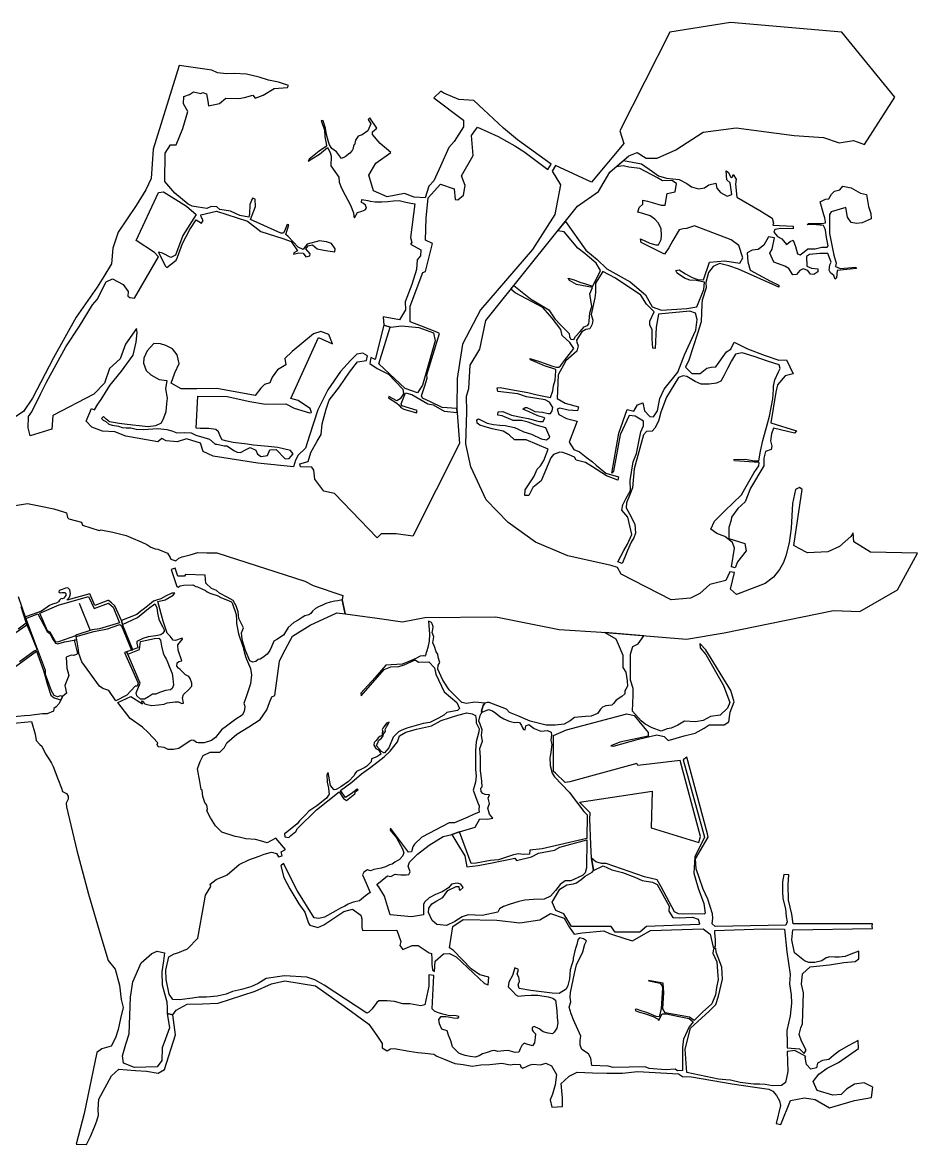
# Model space of a CAD drawing. Header units: metres. Extents: x -6176 to 1941, y -1143 to 4095.
# Drawn here: x -2238 to 1941, y -1143 to 4095 of the extents above; entities that cross this region are included whole.
import ezdxf

# ---------------------------------------------------------------- set-up
doc = ezdxf.new("R2010")
doc.units = ezdxf.units.M
doc.header["$MEASUREMENT"] = 0
doc.layers.add('水网', color=141, linetype='Continuous')

msp = doc.modelspace()

# ---------------------------------------------------------------- linework, layer by layer
at = {"layer": '水网'}
msp.add_line((-1973.9, 1383.3), (-1921.3, 1255.7), dxfattribs=at)
for points in [[(-2281.2, 1838.1), (-2214.7, 1849.4), (-2159.5, 1838.1), (-2091.9, 1823.6), (-2046.6, 1809.8), (-2031.9, 1805.9), (-2027, 1783.8), (-2021.1, 1776.9), (-1961.6, 1762.2), (-1957.2, 1747.4), (-1880.4, 1723.3), (-1871.5, 1726.2), (-1815.5, 1715.9), (-1754.1, 1699.7), (-1731.5, 1690.4), (-1681.3, 1669.3), (-1657.8, 1657.5), (-1639.1, 1644.7), (-1618.4, 1636.9), (-1605.7, 1635.4), (-1560.7, 1617.5), (-1548, 1596.6), (-1545.5, 1589.9), (-1521.8, 1581.8), (-1508.1, 1593.9), (-1492.9, 1599.7), (-1455.4, 1609.9), (-1418.5, 1620.2), (-1376.6, 1618.7), (-1330.1, 1619.2), (-920.2, 1486.8), (-880.6, 1466), (-743.1, 1419.7), (-746.2, 1399.3), (-732, 1334.6), (-582.6, 1314), (-464.3, 1297.2), (-359.5, 1316.4), (-27.8, 1320.4), (267, 1261), (465.8, 1248.7), (861.2, 1215.3), (1037.7, 1245.7), (1548.9, 1349.1), (1670.7, 1345), (1846.4, 1446.3), (1940.5, 1618.1), (1720.6, 1622.7), (1643.1, 1669.7), (1640.5, 1711.7), (1629.1, 1695.1), (1576.9, 1648.1), (1521, 1624), (1426.9, 1618.9), (1384.9, 1640.5), (1363.3, 1653.2), (1401.5, 1914.9), (1390, 1923.8), (1370.9, 1914.9), (1356.9, 1848.9), (1350.6, 1734.5), (1340.4, 1665.9), (1325.2, 1604.9), (1315, 1573.2), (1295.9, 1541.4), (1267.9, 1505.8), (1229.8, 1475.3), (1095, 1424.5), (1067, 1449.9), (1086.4, 1527.8), (1064.7, 1530.3), (1045.6, 1489.6), (970.4, 1470.5), (924.5, 1428.4), (879.9, 1406.8), (790.6, 1399.1), (557.4, 1520.1), (539.5, 1550.7), (510.2, 1559.6), (308.5, 1604.8), (157.7, 1668.6), (28.7, 1760.6), (-73.9, 1866.9), (-145.6, 2020.4), (-168.6, 2127.8), (-165.6, 2226.5), (-163.1, 2279.1), (-165.6, 2350.9), (-154.1, 2385.5), (-147.7, 2494.4), (-102.8, 2570.1), (-75.5, 2704), (119.6, 2946.3), (353.8, 3237.8), (450.4, 3305.5), (503.8, 3395.8), (592.2, 3471.8), (631.2, 3488.2), (674.3, 3461.5), (725.2, 3461.1), (811.4, 3501), (940, 3583.2), (1093.1, 3602.5), (1364.4, 3566.5), (1500.7, 3557.5), (1574.1, 3533.1), (1640.9, 3543.4), (1692.1, 3525.5), (1834, 3745.4), (1587.1, 4048.9), (1067.2, 4095), (784.3, 4048.9), (550.7, 3588.7), (569, 3530.2), (418.6, 3349.1), (250.7, 3427.1), (234.2, 3400.3), (273.5, 3336.3), (246.6, 3198.1), (142.8, 3034.9), (-99.4, 2753.6), (-183.3, 2593.1), (-208.2, 2433.4), (-210.2, 2292.3), (-198.2, 2129.2), (-416, 1697.1), (-493.9, 1707.2), (-563.4, 1707.2), (-581.4, 1688.4), (-780.8, 1895.8), (-831.5, 1907.3), (-872.5, 1962.2), (-878.2, 2004.6), (-886.4, 2019.3), (-940.3, 2021), (-943.6, 2034), (-903.5, 2044.6), (-891.3, 2087.9), (-862.7, 2140.2), (-844, 2171.7), (-839.1, 2220.7), (-819.4, 2290.2), (-806.4, 2331.1), (-758.1, 2394.1), (-710.5, 2462.2), (-673.7, 2511.2), (-632, 2516.1), (-627.1, 2538.2), (-649.2, 2551.3), (-677, 2545.6), (-706.9, 2517.1), (-753.3, 2465.1), (-811.8, 2380.5), (-859.2, 2285.8), (-898.7, 2167.3), (-917.2, 2106.8), (-950.1, 2075.2), (-963.3, 2051.5), (-972.5, 2019.9), (-1138.5, 2037.7), (-1347.4, 2070.8), (-1393.7, 2091.9), (-1406.9, 2130.2), (-1471.7, 2151.4), (-1515.3, 2136.8), (-1566.9, 2142.1), (-1588, 2152.7), (-1606.5, 2136.8), (-1755.2, 2163.5), (-1806.7, 2183.2), (-1864.8, 2186.8), (-1913.7, 2205), (-1941.2, 2233.5), (-1915.7, 2292.7), (-1901.2, 2287), (-1885.6, 2313.5), (-1870, 2334.7), (-1829.8, 2400.5), (-1775, 2466.9), (-1721, 2541.6), (-1706.8, 2603), (-1701.8, 2647), (-1706, 2666.1), (-1756.7, 2592.3), (-1782.4, 2525), (-1832.3, 2479.3), (-1854.7, 2410.4), (-1905.4, 2359), (-2095.7, 2260.2), (-2100.3, 2195.9), (-2201.2, 2164.7), (-2211.6, 2203.1), (-2209, 2255.6), (-2193.4, 2277.5), (-2151.7, 2362.9), (-2125.1, 2415.3), (-2035, 2580.1), (-1972.3, 2677.4), (-1910.6, 2776.8), (-1888.8, 2801), (-1847.1, 2883.6), (-1817, 2897.7), (-1767.8, 2871.9), (-1744.4, 2839.3), (-1746.1, 2816.8), (-1736.9, 2811), (-1714.1, 2807.8), (-1603.1, 3000.2), (-1621.8, 3021.6), (-1707.4, 3077.7), (-1602.1, 3300.3), (-1579.3, 3304.3), (-1472.1, 3237.3), (-1426.5, 3198.5), (-1489.6, 3100.4), (-1523.1, 3008.1), (-1544.9, 2997.2), (-1583.6, 3018.2), (-1602.9, 3023.2), (-1571.8, 2958.6), (-1564.2, 2951.1), (-1519.8, 2985.5), (-1514.7, 2998.9), (-1491.2, 3062.6), (-1456, 3128.9), (-1427.5, 3174.2), (-1402.3, 3157.4), (-1393.9, 3170.8), (-1403.1, 3187.6), (-1405.6, 3196.8), (-1332.6, 3213.6), (-1188, 3166.5), (-1125.1, 3119.6), (-1021.8, 3086.9), (-984.1, 3072.6), (-953.9, 3029), (-970.6, 3018.9), (-973.2, 3013.9), (-947.1, 3018.9), (-927.8, 3017.3), (-915.3, 3000.5), (-896, 3004.7), (-895.1, 3014.7), (-915.3, 3037.4), (-904.3, 3052.5), (-884.2, 3057.5), (-862.4, 3038.2), (-831.3, 3032.3), (-812, 3028.2), (-779.3, 3024), (-778.5, 3038.2), (-795.2, 3062.5), (-817.9, 3070.1), (-851.5, 3076), (-909.4, 3059.2), (-922, 3044.1), (-927, 3035.7), (-950.5, 3046.6), (-997.5, 3096.1), (-1008.4, 3105.3), (-995, 3149.7), (-1002.5, 3152.3), (-1011.8, 3128.8), (-1019.3, 3112), (-1031.9, 3111.2), (-1172.9, 3175.7), (-1150.2, 3236.1), (-1151.1, 3269.7), (-1164.5, 3273.9), (-1177.1, 3244.5), (-1178.8, 3201.7), (-1181.3, 3185.8), (-1222.4, 3194.2), (-1266.1, 3214.3), (-1317.3, 3221.9), (-1329.8, 3233.6), (-1356.7, 3235.3), (-1376.8, 3226.9), (-1417.1, 3231.9), (-1445.7, 3237.8), (-1464.1, 3246.2), (-1526, 3298.6), (-1573, 3352.4), (-1571.7, 3484), (-1547.5, 3522.9), (-1520.6, 3524.2), (-1489.7, 3599.8), (-1465.5, 3679), (-1485.7, 3715.3), (-1484.3, 3748.9), (-1457.4, 3758.3), (-1440, 3771.7), (-1405, 3763.6), (-1395.6, 3767.7), (-1379.5, 3762.3), (-1372.8, 3727.4), (-1368.7, 3705.9), (-1317.7, 3716.6), (-1288.1, 3740.8), (-1227.6, 3739.5), (-1202.1, 3744.8), (-1163.1, 3755.6), (-1151, 3742.1), (-1114.7, 3755.6), (-1063.6, 3786.5), (-1000.5, 3790.5), (-996.4, 3801.2), (-1042.1, 3816), (-1089.2, 3825.4), (-1132.2, 3838.8), (-1192.7, 3853.6), (-1249.1, 3856.3), (-1285.4, 3855), (-1327.1, 3859), (-1354, 3872.4), (-1507.1, 3894.7), (-1627.8, 3502.7), (-1636.4, 3367.1), (-1661.5, 3313), (-1707.1, 3240.5), (-1791.4, 3116.3), (-1816.7, 3040.5), (-1822.1, 2967.3), (-1858.7, 2909.1), (-1889.9, 2858.9), (-1986.8, 2718.9), (-2092.8, 2528.7), (-2191, 2341.7), (-2233.2, 2279.1), (-2282.3, 2246.4)], [(-611.6, 2530.8), (-617, 2503.5), (-581.6, 2479), (-528.5, 2453), (-462.7, 2383.2), (-459.6, 2361.8), (-474.9, 2337.8), (-489.7, 2328.6), (-528, 2348.5), (-529, 2341.9), (-490, 2317.9), (-480, 2308.3), (-472.2, 2297.3), (-457.4, 2289.9), (-397.8, 2272.6), (-396, 2283.2), (-466.8, 2305.9), (-470.2, 2314.1), (-450.2, 2366.1), (-420.9, 2357.5), (-345.1, 2314.4), (-320.8, 2310.2), (-270, 2279.9), (-208.8, 2273.3), (-210.2, 2292.3), (-279.2, 2298), (-333.6, 2324), (-369.8, 2340.6), (-375.5, 2352.1), (-359.5, 2397.8), (-348.8, 2434.6), (-350.3, 2449.9), (-291.4, 2642.2), (-303.6, 2648.7), (-375.6, 2676.5), (-428.8, 2697.8), (-428, 2770.1), (-368.3, 2927.1), (-356, 2932.2), (-323.3, 3063), (-356.8, 3078.6), (-352.8, 3181), (-343.8, 3275.9), (-285.7, 3340.5), (-222.7, 3317.6), (-218.6, 3268.5), (-205.5, 3266.9), (-179.8, 3288.6), (-170.8, 3334.5), (-188, 3378.7), (-133.9, 3473.8), (-141.3, 3567.3), (-114.2, 3605.8), (-17.4, 3563.2), (60.5, 3518.9), (103.2, 3491.9), (214.1, 3408.7), (230.5, 3432.9), (72.5, 3546.8), (7.8, 3601.5), (-85.5, 3688.1), (-130.1, 3730.1), (-201.1, 3735.3), (-270.7, 3765.5), (-285.1, 3774.7), (-318, 3743.2), (-178.7, 3638.2), (-178.7, 3608), (-223.4, 3539.8), (-247, 3510.9), (-286.5, 3424.3), (-318, 3356), (-340.3, 3331.1), (-357.4, 3275.9), (-408.6, 3279.9), (-454.6, 3296.9), (-536, 3281.2), (-599.1, 3308.7), (-621.4, 3382.3), (-588.6, 3438.7), (-519, 3487.3), (-568.1, 3530.5), (-604.1, 3571.2), (-604.6, 3584), (-583.5, 3602), (-616.5, 3649.4), (-623.7, 3642.2), (-611.9, 3622.1), (-625.7, 3589.7), (-651.5, 3570.7), (-670.5, 3564), (-683.4, 3545.5), (-688, 3523.9), (-693.2, 3520.3), (-693.7, 3506.9), (-698.3, 3497.6), (-709.7, 3485.3), (-730.8, 3468.3), (-748.3, 3460.1), (-772.6, 3490.8), (-793.8, 3506.3), (-804.6, 3523.8), (-808.8, 3538.2), (-818.3, 3571.8), (-823.3, 3601.5), (-834.9, 3636.2), (-843.1, 3637.8), (-828.3, 3592.5), (-826.6, 3561.9), (-818.3, 3520.7), (-818.3, 3516.6), (-852.5, 3493.8), (-900.1, 3456.1), (-904.7, 3447.4), (-886.6, 3457.7), (-852, 3480.4), (-814.3, 3510.4), (-800.9, 3488.1), (-797.2, 3471.1), (-797.8, 3425.2), (-760.5, 3372.2), (-758.9, 3349.8), (-748.1, 3320.9), (-730.7, 3289.4), (-707.2, 3241.6), (-692.7, 3206.9), (-691.2, 3189.8), (-688, 3182.5), (-674, 3208.4), (-654.3, 3214.1), (-637.7, 3219.8), (-632.6, 3228.1), (-636.7, 3241.6), (-645.5, 3249.9), (-655.4, 3255.1), (-653.8, 3268.5), (-626.3, 3263.3), (-614.4, 3260.2), (-591.1, 3258.2), (-561, 3257.1), (-533, 3258.7), (-505.5, 3261.8), (-480.1, 3263.3), (-448.9, 3256.1), (-424.6, 3251.9), (-406.4, 3248.3), (-425.8, 3090.7), (-420.8, 3067.4), (-425.8, 3059.9), (-378.4, 3033.3), (-380.1, 3005.1), (-395, 2986.8), (-398.4, 2941.9), (-420, 2871), (-450.8, 2790.4), (-449.1, 2753.8), (-477.4, 2706.5), (-553.4, 2719.9), (-550.3, 2681.9), (-518.5, 2672), (-468.5, 2679.3), (-387.7, 2670.9), (-318.9, 2645.9), (-311, 2608.9), (-370.5, 2401.1), (-394.4, 2366.2), (-450.7, 2385.9), (-574.8, 2501.1), (-521.3, 2672.9), (-550.3, 2681.9), (-591, 2520.9), (-611.6, 2530.8)], [(296.3, 3166.1), (392, 3031.9), (444.8, 2988.5), (490.1, 2945.2), (598.6, 2883.9), (670.1, 2823.5), (702, 2767.4), (745.1, 2751.5), (863.8, 2760.3), (910.5, 2766.8), (942.4, 2848.8), (945.3, 2882.5), (906.9, 2890.1), (876.8, 2891.3), (853.2, 2901.3), (818.4, 2923.8), (812.5, 2936.7), (827.2, 2939.7), (856.7, 2920.8), (888.6, 2904.3), (915.2, 2895.4), (941.2, 2893.1), (968.8, 2976.1), (1040.6, 2981.7), (1110.5, 2971.3), (1125.6, 2995.9), (1105.7, 3054.4), (1070.8, 3080.8), (898.9, 3145.9), (862.1, 3133.7), (846, 3130.8), (828.1, 3126.1), (798.8, 3077), (779.9, 3043.1), (759.1, 3013.8), (650.5, 3067.6), (647.7, 3085.5), (691.1, 3064.8), (718.5, 3056.3), (731.7, 3057.2), (743.1, 3081.8), (745, 3101.6), (743.1, 3131.8), (730.8, 3157.2), (714.3, 3176.6), (692.5, 3191.4), (658.8, 3203.2), (634.5, 3209.1), (640.4, 3231), (658.2, 3246.3), (658.2, 3265.8), (679.5, 3259.9), (701.9, 3254), (743.9, 3241.6), (762.8, 3241.6), (771.1, 3296.7), (809.6, 3303.8), (815.5, 3342.8), (794.2, 3356.4), (749.3, 3355.2), (726.2, 3369.4), (644, 3412.5), (593.2, 3419), (566.6, 3425.5), (532.9, 3420.8), (567.5, 3450.6), (651.1, 3434.4), (702.5, 3398.9), (731.5, 3379.4), (768.8, 3368.2), (827.3, 3361.1), (863.4, 3342.8), (885.2, 3326.9), (917.2, 3318.6), (946.7, 3322.7), (966.2, 3336.9), (999.3, 3344.6), (1004.1, 3321.5), (1020, 3300.9), (1052.5, 3284.3), (1073.8, 3292), (1065.6, 3346.9), (1049.6, 3360.5), (1047.2, 3402.5), (1057.3, 3394.8), (1067.9, 3374.1), (1072.1, 3369.4), (1076.8, 3373.5), (1080.3, 3384.7), (1093.3, 3362.9), (1091, 3339.3), (1097.3, 3279), (1204.4, 3217.4), (1262.4, 3181.9), (1268.4, 3157.7), (1264.2, 3149), (1359.9, 3143.7), (1359.9, 3131.8), (1302.3, 3132.4), (1273.7, 3128.3), (1270.2, 3115.8), (1286.2, 3095), (1306.4, 3084.3), (1328.4, 3058.8), (1345.6, 3073), (1360.5, 3079), (1370, 3049.3), (1379.5, 3014.9), (1393.2, 3009.5), (1411.6, 3023.8), (1428.2, 3038), (1462.7, 3038.6), (1493, 3046.3), (1519.1, 3045.7), (1523.9, 3051.7), (1516.2, 3090.9), (1510.8, 3125.3), (1506.7, 3138.4), (1501.3, 3147.3), (1453.8, 3152), (1424.7, 3150.2), (1431.8, 3156.8), (1493, 3156.2), (1510.2, 3159.7), (1510.2, 3163.9), (1507.9, 3182.3), (1503.7, 3196.5), (1485.2, 3256.8), (1510.9, 3269.2), (1527.1, 3272), (1539.5, 3293.9), (1552.9, 3307.2), (1577.6, 3313.9), (1591, 3330.1), (1631, 3323.4), (1674.8, 3297.7), (1701.5, 3291.1), (1712, 3235.8), (1722.4, 3203.5), (1723.4, 3178.7), (1682.4, 3159.7), (1655.8, 3155.9), (1630, 3161.6), (1612.9, 3185.4), (1606.2, 3231.1), (1536.7, 3210.1), (1529, 3198.7), (1530, 3109.2), (1549, 3008.3), (1560.5, 2971.2), (1556.7, 2955), (1578.6, 2946.4), (1652.9, 2953.1), (1654.8, 2946.4), (1565.2, 2936.9), (1562.4, 2902.6), (1555.7, 2896), (1549, 2914), (1533.8, 2926.4), (1528.1, 2937.8), (1530.9, 2963.6), (1537.6, 2975.9), (1521.4, 3015.9), (1484.3, 3016.9), (1436.6, 3012.1), (1422.3, 3002.6), (1423.3, 2956.9), (1446.1, 2947.5), (1474.9, 2944.1), (1474.5, 2930.3), (1455.9, 2917.6), (1440.9, 2920.6), (1429, 2936.7), (1406.6, 2944.5), (1390.9, 2937), (1376, 2917.6), (1357.7, 2916.5), (1339.4, 2946.7), (1320.7, 2956.8), (1290.8, 2968), (1270.3, 2976.2), (1251.5, 3017.6), (1262.3, 3036.1), (1272.4, 3088.7), (1244.9, 3094.6), (1222.2, 3054.6), (1196.5, 3034.3), (1167.8, 3032.5), (1145.1, 3020), (1148.4, 2977.1), (1158.5, 2938.7), (1253.3, 2887.2), (1293.4, 2869.2), (1292.2, 2859.1), (1104.6, 2943.5), (1059, 2958.5), (1016.5, 2969.9), (986.5, 2954.9), (964.5, 2927.8), (952, 2880.7), (953, 2855.7), (935.6, 2799.1), (932.8, 2779.8), (929.8, 2697), (912.5, 2642.2), (873.1, 2518.3), (856.7, 2485.7), (886.5, 2455.9), (925, 2455.9), (957.6, 2480.9), (976.9, 2485.7), (999, 2486.6), (1048, 2556.7), (1069.1, 2569.2), (1084.5, 2601.9), (1147, 2571.2), (1228.7, 2539.5), (1293.1, 2518.3), (1328.7, 2520.2), (1359.7, 2455.3), (1323.2, 2444.7), (1286.6, 2403.3), (1278.9, 2368.7), (1255.8, 2226.4), (1375, 2188.8), (1366.3, 2177.3), (1267.7, 2200.4), (1258.1, 2174.4), (1254.2, 2141.5), (1260, 2117.4), (1257.1, 2101), (1231, 2091.4), (1223.3, 2061.4), (1222.3, 2025.7), (1161.4, 1920.2), (1136.3, 1856.5), (1101.5, 1826.6), (1072.5, 1786.1), (1070.6, 1771.6), (1060, 1736.8), (1060, 1686.6), (1134.3, 1662.2), (1140.1, 1627.5), (1099.5, 1576.3), (1088.9, 1548.3), (1071.5, 1554.1), (1086, 1640), (1076.3, 1667.1), (1040.6, 1695.1), (1003.9, 1708.6), (974.9, 1728.8), (992.3, 1767.5), (1041.6, 1814.8), (1119.4, 1890.2), (1134, 1918.2), (1178.4, 1993.6), (1199.7, 2024.5), (1200.7, 2040), (1085.6, 2047.7), (1082.7, 2054.5), (1137.8, 2056.4), (1178.4, 2048.7), (1198.8, 2048.7), (1207.5, 2094.1), (1217.8, 2143), (1239.1, 2216.6), (1248.8, 2256.3), (1264.7, 2337.9), (1268.3, 2381.5), (1267.7, 2397.2), (1275, 2426.3), (1291.3, 2463.9), (1298.6, 2479.6), (1293.8, 2496.6), (1240.4, 2513.7), (1177.9, 2534.9), (1121.5, 2552.5), (1090, 2547), (1072.4, 2515.5), (1053, 2479.2), (1036.1, 2445.8), (1022.1, 2419.8), (1002.1, 2410.7), (968.1, 2406.5), (930, 2406.5), (902.1, 2419.2), (863.9, 2442.8), (846.3, 2444.6), (823.9, 2436.8), (768.7, 2345.7), (741.5, 2275.8), (730.8, 2233.1), (713.4, 2201.1), (701.7, 2186.5), (675.5, 2185.6), (661.9, 2169.1), (618.1, 2011.8), (609.3, 1922.2), (596.6, 1886.2), (582, 1853.1), (580.1, 1828.7), (596.6, 1801.4), (620.9, 1753), (623.8, 1711.1), (616, 1688.6), (604.3, 1669.1), (585.8, 1630.1), (574, 1598), (561.4, 1568.7), (541.8, 1576.5), (570.1, 1630.1), (585.8, 1659.4), (607.2, 1704.2), (587.7, 1786.1), (559.4, 1817.4), (565.3, 1843.7), (578.9, 1871), (599.8, 1910.6), (599.2, 1957), (613.2, 2043.7), (629.1, 2082.8), (648, 2184.1), (660.7, 2212.4), (661.7, 2233.9), (621.6, 2256.3), (594.2, 2260.3), (552.2, 2170.4), (521, 2000.6), (513.1, 1990.8), (546.4, 2178.2), (585.4, 2288.6), (616.7, 2280.8), (633.3, 2309.1), (658.7, 2318.8), (666.5, 2281.7), (691, 2255.4), (707.6, 2254.4), (726.1, 2281.7), (736.9, 2339.3), (758.4, 2382.3), (821.3, 2461.8), (852.7, 2542.9), (905.5, 2658.2), (912.3, 2708.1), (903.5, 2738.4), (878.1, 2747.2), (731.3, 2732.5), (720.6, 2672.9), (715.7, 2572.2), (704, 2575.1), (701, 2617.2), (701, 2659.2), (691.2, 2683.7), (690.3, 2701.2), (710.8, 2743.3), (674.5, 2779.9), (649.2, 2821.7), (531.1, 2901), (472.1, 2931.6), (436.4, 2877.6), (437.2, 2833.9), (434.1, 2809.4), (417.1, 2732.1), (424.5, 2705), (421.4, 2686), (411, 2664.5), (392.5, 2661.4), (372.9, 2650.4), (348.9, 2612.3), (349.5, 2602.5), (356.9, 2585.3), (349.5, 2559.8), (299.3, 2514.6), (262.9, 2449.7), (258, 2339.5), (295.4, 2317.8), (358.4, 2301.1), (352.5, 2281.4), (309.2, 2285.4), (270.8, 2294.2), (258, 2290.3), (265.2, 2264.1), (301, 2245.5), (351.7, 2233.2), (313.6, 2136.3), (336.4, 2101.7), (363.1, 2090.8), (393.8, 2066.1), (422.5, 2043.4), (440.3, 2028.6), (485.8, 1991), (545.2, 1973.1), (540.8, 1957.7), (488.2, 1978.7), (422.5, 2020.2), (390.3, 2041.2), (346.3, 2051.7), (338.9, 2066), (314.8, 2076.5), (285, 2087.6), (270.2, 2088.3), (241.7, 2077.7), (228.7, 2062.9), (182.9, 1954.5), (144.2, 1924.7), (125.3, 1886.1), (107.5, 1887.1), (109.4, 1912.8), (139.2, 1959.4), (150.1, 1977.3), (165, 2009), (179.9, 2024.8), (196.7, 2050.6), (215.6, 2103.1), (113.2, 2147), (59.5, 2146), (33.6, 2169.9), (5.8, 2186.8), (-44.9, 2197.7), (-82.7, 2208.6), (-103.6, 2214.6), (-115.5, 2224.5), (-117.5, 2240.4), (-109.6, 2244.4), (-68.8, 2223.5), (-39, 2217.6), (-9.1, 2215.6), (15.7, 2212.6), (58.5, 2204.7), (76.4, 2195.7), (103.2, 2183.8), (139, 2172.9), (182.8, 2151), (208.7, 2146), (224.6, 2158.9), (204.7, 2202.7), (159.9, 2215.6), (122.1, 2229.5), (91.3, 2236.5), (53.5, 2236.5), (42.6, 2241.4), (0.8, 2258.3), (-19.1, 2262.3), (-17.1, 2277.2), (3.8, 2279.2), (44.6, 2261.3), (98.3, 2251.4), (125.1, 2246.4), (161.9, 2234.5), (176.8, 2232.5), (192.7, 2231.5), (200.7, 2249.4), (167.9, 2258.3), (127.1, 2277.2), (97.3, 2289.1), (109.2, 2297.1), (117.2, 2298.1), (137.1, 2288.1), (154, 2278.2), (189.8, 2275.2), (216.6, 2269.2), (226.6, 2269.2), (234.5, 2282.2), (238.5, 2297.1), (222.6, 2322.9), (201.7, 2332.8), (115, 2347.2), (74.5, 2361.6), (-19, 2372.8), (-22.1, 2389.6), (-8.4, 2391.5), (42.1, 2382.1), (120.6, 2367.8), (164.9, 2356.6), (227.8, 2344.7), (238.4, 2375.9), (240.9, 2398.9), (249, 2425.1), (252.1, 2468.7), (252.7, 2475.5), (198.8, 2492.2), (133.6, 2520.2), (130.2, 2526.8), (175.4, 2512.7), (202.5, 2503.2), (231.8, 2492.4), (252.8, 2485.3), (265.3, 2485.1), (273.8, 2492.2), (292.7, 2516.9), (336.4, 2572.5), (317.7, 2601.2), (281.6, 2633.2), (275.9, 2661.3), (235.3, 2715), (191.5, 2764.4), (61.9, 2833.2), (41.7, 2849.5), (56.2, 2867.6), (133.2, 2804.7), (219, 2753.6), (247.6, 2711.6), (275.1, 2681.1), (302.5, 2654.8), (313.5, 2643.4), (315.5, 2627.4), (321.4, 2616), (335.5, 2614.1), (344.5, 2628.2), (364.9, 2652.8), (384.5, 2674.4), (399.4, 2679.5), (406.5, 2688.1), (406.9, 2700.3), (411, 2739.3), (419.8, 2768.2), (410.5, 2827.6), (423, 2857.9), (348.7, 2871.6), (316.5, 2890.5), (309.8, 2900.7), (337.7, 2893.2), (363.3, 2882.2), (390, 2874.7), (418.7, 2866.1), (424.6, 2863.7), (460.4, 2936.4), (439.6, 2971.9), (409.3, 2998.3), (387.3, 3015.9), (353.9, 3041.9), (290.2, 3116.7), (261.2, 3122.5), (296.3, 3166.1)], [(-1624, 2595.7), (-1656.2, 2561.8), (-1671.3, 2527.7), (-1672.3, 2503.8), (-1660.3, 2470.6), (-1638.1, 2450.2), (-1600.3, 2427.8), (-1564.7, 2422.9), (-1570.8, 2384.7), (-1562.6, 2341), (-1565.8, 2316.4), (-1568.6, 2276.9), (-1579, 2247.4), (-1591, 2223.9), (-1616.1, 2211.3), (-1651.7, 2207.5), (-1693.2, 2212.4), (-1722.2, 2215.1), (-1762.1, 2220.1), (-1786.2, 2223.3), (-1813, 2226.6), (-1832.1, 2231), (-1847.5, 2242.5), (-1858.9, 2255.6), (-1869.3, 2246.8), (-1861.1, 2238.1), (-1848, 2232.1), (-1835.4, 2220.1), (-1819.6, 2215.1), (-1790, 2209.7), (-1772, 2204.2), (-1753.9, 2203.1), (-1732.6, 2203.1), (-1706.9, 2196.6), (-1672.5, 2194.4), (-1629.8, 2198.2), (-1605.2, 2198.8), (-1563.6, 2194.9), (-1541.2, 2188.9), (-1517.7, 2178.5), (-1482.7, 2180.7), (-1451, 2179.1), (-1428.6, 2168.2), (-1391.9, 2156.7), (-1364.6, 2150.1), (-1337.8, 2126.6), (-1331.2, 2125.5), (-1296.7, 2118.3), (-1284.6, 2118.3), (-1266, 2107.4), (-1251.8, 2095.9), (-1235.4, 2088.8), (-1220.6, 2087.7), (-1193.3, 2101.9), (-1175.3, 2110.6), (-1148.5, 2098.1), (-1140.3, 2080), (-1123.3, 2069.1), (-1094.3, 2072.9), (-1083.9, 2100.3), (-1053.9, 2100.8), (-1011.8, 2058.2), (-992.6, 2059.8), (-974, 2081.1), (-986.6, 2096.4), (-1046.2, 2110.6), (-1090.5, 2116.1), (-1159.9, 2121), (-1188.9, 2126.5), (-1254, 2134.7), (-1290.6, 2142.3), (-1305.9, 2147.2), (-1314.1, 2160.4), (-1323.4, 2184.4), (-1334.9, 2194.2), (-1368.3, 2199.1), (-1408.2, 2199.1), (-1427.3, 2200.2), (-1418.6, 2349.6), (-1282.4, 2348.5), (-1176.9, 2325), (-1103.6, 2313), (-1009, 2314.1), (-969.6, 2295), (-897.5, 2272), (-888.2, 2273.7), (-894.2, 2292.3), (-916.6, 2307), (-950.5, 2330.5), (-984.4, 2338.7), (-855.9, 2623.6), (-790.3, 2593.9), (-807.8, 2638.5), (-845.4, 2651.6), (-879.5, 2641.1), (-978.4, 2558.1), (-1013.4, 2526.6), (-1008.1, 2496.9), (-1039.6, 2477.6), (-1047.5, 2473.3), (-1072, 2438.3), (-1083.4, 2412.9), (-1107.9, 2405.1), (-1124.5, 2387.6), (-1151.6, 2353.5), (-1331, 2386.7), (-1424.5, 2383.8), (-1497.5, 2384.3), (-1544.2, 2410.6), (-1526, 2459.5), (-1505.7, 2503.3), (-1516.2, 2543.4), (-1537, 2571.9), (-1568.3, 2587.2), (-1593, 2594.4), (-1624, 2595.7)], [(-2326.1, 818.5), (-2195.6, 831.8), (-2179.2, 771.9), (-2174.2, 743.6), (-2157.4, 723.4), (-2147.8, 716.5), (-2129.7, 680.2), (-2111.9, 652.9), (-2102, 636.3), (-2095.3, 621.3), (-2072.4, 564.1), (-2055, 520.2), (-2051.4, 504.4), (-2032, 496.1), (-2025.3, 483.3), (-2024, 468.7), (-2034.2, 449.7), (-2031.6, 432.7), (-1984.2, 229), (-1929.8, 25.5), (-1872.4, -170.7), (-1837.7, -284.9), (-1805.1, -324.7), (-1784.6, -400.1), (-1777.4, -466.5), (-1768.2, -503.3), (-1779.5, -555.4), (-1790.7, -606.5), (-1803, -645.4), (-1824.5, -684.2), (-1867.5, -697), (-1891, -714.4), (-1950.5, -998.2), (-1987.7, -1141.5), (-1939.5, -1143.4), (-1919.5, -1105.5), (-1899.6, -1057.4), (-1890, -1032.3), (-1882.3, -1006), (-1884.8, -979.7), (-1881.6, -932.1), (-1822.9, -822.9), (-1787.4, -791.4), (-1710.8, -797.8), (-1658.6, -800.4), (-1603.8, -810.1), (-1575.5, -793.3), (-1524.2, -631.6), (-1535.5, -537.6), (-1562.4, -531.4), (-1551, -598.5), (-1569.6, -649.1), (-1586.2, -692.5), (-1587.2, -751.3), (-1608.9, -781.2), (-1715.3, -784.3), (-1765.9, -763.7), (-1771.1, -728.6), (-1754.6, -674.9), (-1740.1, -626.4), (-1732.9, -455), (-1723.2, -383.8), (-1683.7, -295.1), (-1634.5, -251.7), (-1608.6, -240.7), (-1574.9, -247.8), (-1580.1, -285.4), (-1587.9, -337.1), (-1585.9, -397.3), (-1575.6, -438.7), (-1564.6, -476.9), (-1562.6, -506.6), (-1562.4, -531.4), (-1535.5, -537.6), (-1520.9, -516.6), (-1468.9, -487.6), (-1398.1, -485.7), (-1324.1, -483.1), (-1151.9, -426.8), (-1075.9, -393.5), (-1013.5, -378.9), (-869.8, -402.8), (-736.5, -497), (-621.4, -582), (-583.1, -633.6), (-558.7, -672.3), (-559.1, -692.5), (-536, -706.1), (-519.1, -697.1), (-502.2, -694.6), (-432.9, -707.8), (-392.5, -713.6), (-357.8, -717.3), (-317.4, -722.2), (-302.9, -730.9), (-273.2, -743.7), (-220.1, -765.1), (-180.5, -769.7), (-138.9, -777), (-98.6, -771.7), (-56.9, -769.7), (-0.1, -763.8), (38.2, -771.7), (56.7, -767.7), (84.9, -769.3), (88.2, -781.2), (98.2, -786.5), (132.8, -770.6), (144.1, -767.9), (180.7, -771.9), (205.9, -763.3), (231.9, -775.9), (254.9, -816), (249.6, -864.9), (236.8, -907.5), (225.1, -934.1), (233.6, -969.2), (282.6, -966), (283.6, -926.6), (276.2, -858.5), (291.1, -845.8), (314.5, -823.4), (351.8, -805.3), (423.1, -808.5), (490.2, -809.6), (562.6, -810.7), (633.5, -801.8), (824.3, -812.7), (843.5, -826), (885.7, -827.3), (1075, -860.5), (1181.3, -875.9), (1245.6, -885.2), (1265.6, -894.6), (1282.4, -914.6), (1296.4, -940), (1300.4, -961.4), (1280.3, -1045.5), (1301.7, -1049.8), (1347.8, -937.4), (1412.1, -925.6), (1462.5, -933.1), (1530, -971.7), (1646.8, -938.5), (1726.1, -923.5), (1731.4, -875.3), (1691.8, -855), (1645.7, -861.4), (1608.2, -884.9), (1584.6, -909.6), (1545, -912.8), (1472.1, -890.3), (1453.3, -848.3), (1479.3, -814.3), (1518.8, -787.4), (1570.9, -760.2), (1665.2, -694.5), (1662.5, -657.6), (1616.8, -682.4), (1576.6, -705.9), (1547.7, -728.1), (1526.2, -746.2), (1496.6, -751.6), (1473.8, -763), (1468.4, -785.8), (1441.6, -791.8), (1421.4, -769.7), (1415.4, -737.5), (1419.5, -732), (1387.2, -715.2), (1366.3, -705.1), (1336.6, -709.1), (1332.5, -709.1), (1335.2, -802.7), (1324.4, -854.4), (1306.1, -868.4), (1262.9, -869.5), (1229.8, -862.7), (1204.4, -861), (1176.5, -861.4), (1161.7, -859.3), (1111.7, -854.1), (1066.9, -842.5), (1045.4, -841.1), (1011.8, -837.4), (863.6, -806.5), (856.1, -698.5), (880.6, -600), (915.2, -569.5), (967.6, -520.3), (999, -490.2), (1011.2, -451), (1029.7, -370.7), (1026.3, -315.3), (1000.6, -244.8), (998.5, -226.4), (988.3, -229.1), (984.9, -250.3), (1004, -291.1), (1007.4, -335.4), (1009.9, -373.4), (1002.2, -410.5), (996.6, -443.8), (980, -486.8), (936.9, -525), (897.9, -563.9), (876.5, -548.5), (762.4, -527.9), (751.9, -510.3), (756, -433.5), (753.2, -389.6), (684.1, -377.6), (686.8, -379.7), (739.2, -389.7), (746.2, -400.9), (749.7, -413.8), (742.9, -508.2), (737.6, -535.7), (734.1, -547), (719.6, -545.4), (698.3, -535.7), (676.5, -527.1), (655.7, -520.1), (628.2, -512), (622.5, -513.3), (625.2, -518.7), (643, -525.2), (665.1, -531.4), (705.6, -544.9), (725.8, -557), (731.2, -562.9), (733.1, -563.7), (739.8, -547.8), (748.2, -532.5), (768.1, -533.8), (819.6, -543.8), (874.3, -555.7), (893.5, -570.2), (874.6, -593.7), (848.2, -652.1), (844, -687.2), (843.3, -798.2), (820, -798.6), (809.2, -791.7), (764.3, -794), (688.3, -788.3), (668.8, -780.8), (519.6, -784.1), (496, -777.9), (419.9, -775.1), (415.7, -740.5), (404, -719.8), (373.5, -700.4), (365.9, -679), (365.2, -655.5), (368, -636.8), (334.6, -560.9), (323.3, -533.6), (314.6, -502.7), (321.2, -477.9), (318.6, -455.6), (319.9, -434.3), (338.4, -344.8), (348.8, -304.5), (378.7, -243.3), (387.8, -208.5), (394.5, -192.9), (381.5, -183.5), (363.1, -178.7), (353.9, -188.2), (349.3, -209.6), (345.5, -223.2), (340.6, -238.6), (333.2, -272.9), (332.4, -283), (318.2, -327.3), (315.1, -370.5), (307.7, -401), (300.3, -417.6), (267.5, -438.3), (235.6, -436.5), (135.5, -423.8), (80.9, -415.5), (76.1, -397.6), (82.2, -381), (78.7, -361.8), (71.2, -348.7), (76.9, -325.6), (60.8, -319), (49.4, -354), (32.8, -385.4), (29.7, -406.8), (51.1, -429.5), (66, -444.8), (76.5, -450.9), (106.7, -447.9), (137.3, -446.1), (168.3, -445.7), (215.5, -453.6), (237.4, -460.1), (250.5, -469.7), (257, -517.9), (257.9, -551.2), (261, -575.3), (257, -599.8), (244.8, -619.5), (236.9, -626.5), (216.7, -623.9), (192.2, -616.9), (174.2, -602.8), (151.4, -592.3), (142.2, -596.3), (140.9, -607.2), (146.6, -615.1), (157.2, -626.6), (155, -643.7), (152.8, -669.2), (143.6, -682.3), (116.8, -674.4), (104.9, -670.1), (93.5, -680.6), (85.1, -696.4), (78.5, -712.2), (62.3, -713.5), (28.9, -704.7), (9.1, -706.5), (-18.6, -709.1), (-34.4, -704.3), (-47.1, -705.6), (-69.1, -713.1), (-90.6, -720.5), (-106, -728.9), (-124.9, -735), (-148.3, -732.6), (-171.7, -727.9), (-189.3, -721.3), (-201.5, -717.2), (-230, -686.5), (-238.3, -659), (-249.6, -632.5), (-255.4, -612.1), (-280, -604.3), (-290.6, -580.3), (-294.5, -560.3), (-283.8, -545.9), (-262.2, -545.1), (-239.9, -549.4), (-226.3, -552.5), (-207.4, -553), (-201.5, -549.2), (-201.5, -544.9), (-213.1, -542.3), (-250.6, -540.6), (-275.3, -534), (-301, -526.9), (-314.7, -520.3), (-324.9, -510.1), (-317.8, -353.7), (-340.3, -351.5), (-340.7, -404.4), (-359.9, -490.9), (-379, -495.8), (-429.3, -486.6), (-462.5, -486.1), (-500.8, -475.9), (-535.6, -473.1), (-556.4, -471.7), (-574.2, -471.7), (-584.2, -479.7), (-605.3, -509.2), (-621.5, -526.1), (-629.8, -530.6), (-828.9, -399.4), (-873, -375.2), (-909.9, -362.4), (-1014.4, -355.3), (-1100.4, -368.1), (-1137.5, -392), (-1171.6, -406.9), (-1215.8, -419), (-1257, -429), (-1287.6, -441.8), (-1329.6, -450.3), (-1378, -456), (-1414.3, -455.3), (-1444.9, -459.6), (-1505.4, -467.4), (-1535.3, -466), (-1553.8, -441.8), (-1566.6, -373.5), (-1568.8, -328.7), (-1554.5, -267.8), (-1530.1, -253.8), (-1513, -249.1), (-1467.8, -229.5), (-1419.9, -179.5), (-1389.7, -14.9), (-1384.2, 21.2), (-1357.8, 61.5), (-1362.3, 72.2), (-1333.1, 94.6), (-1312.1, 104), (-1291.5, 110.7), (-1282.6, 115.6), (-1225.8, 164.5), (-1181.3, 186.5), (-1133.3, 203.1), (-1109.1, 211.6), (-1075.9, 221.9), (-1052.1, 214.7), (-1043.1, 199.5), (-1026, 204.4), (-1030.5, 223.3), (-1010.5, 233.5), (-1054.6, 286.5), (-1078, 274.4), (-1095.5, 264.5), (-1127.4, 274), (-1149.9, 281.1), (-1195.3, 283.8), (-1226.7, 291.9), (-1245.6, 294.2), (-1307.7, 315.3), (-1336.9, 344.5), (-1360.3, 381.8), (-1376.5, 413.8), (-1374.7, 424.6), (-1377.4, 441.2), (-1386.4, 453.8), (-1395.2, 481.5), (-1398.8, 511), (-1403.1, 513.9), (-1410.3, 552), (-1420.4, 610.2), (-1408.2, 644.8), (-1393.8, 672.8), (-1361, 687.9), (-1335.2, 687.9), (-1316.7, 688.3), (-1295.5, 710.4), (-1284.6, 731.6), (-1236.5, 772.6), (-1180.7, 806.7), (-1128.6, 841.4), (-1096.7, 885.5), (-1084.4, 919.6), (-1074.3, 946.3), (-1060.4, 952.9), (-1037.5, 1113.3), (-1022.4, 1145.3), (-977.6, 1230.4), (-894.5, 1281.8), (-769.6, 1338.8), (-732, 1334.6), (-746.2, 1399.3), (-765.4, 1395.1), (-780.1, 1393.8), (-802.1, 1389.2), (-821.8, 1382.3), (-836.5, 1375), (-856.7, 1366.7), (-870.4, 1358.9), (-883.7, 1346.6), (-892, 1336.5), (-901.6, 1330.1), (-920, 1324.6), (-932.4, 1317.7), (-950.7, 1304.9), (-971.3, 1293.4), (-997, 1270.5), (-1018.6, 1235.2), (-1049.8, 1214.1), (-1064, 1206.8), (-1076, 1180.5), (-1083.4, 1162.7), (-1096.2, 1146.6), (-1115.5, 1130.1), (-1128.3, 1123.3), (-1137.5, 1121), (-1148, 1111.3), (-1162.2, 1108.6), (-1176.4, 1114.1), (-1197, 1162.7), (-1210.3, 1208.6), (-1214.5, 1230.2), (-1214.9, 1245.4), (-1206.2, 1269.3), (-1214.8, 1286.8), (-1227.2, 1313), (-1230.6, 1343.5), (-1240.7, 1371.2), (-1254.4, 1396.5), (-1281.6, 1411.7), (-1318.5, 1430.1), (-1331.8, 1443), (-1354.9, 1452.2), (-1381.2, 1476.6), (-1384.8, 1513.9), (-1476.6, 1517.6), (-1481.6, 1510.7), (-1512.5, 1509.8), (-1525.4, 1546.6), (-1543.9, 1540.7), (-1518, 1461.9), (-1511.1, 1458.7), (-1501.9, 1465.6), (-1484.4, 1468.4), (-1442, 1468.8), (-1428.6, 1461.4), (-1420.8, 1460.1), (-1400.5, 1451.3), (-1383.5, 1442.6), (-1376.1, 1436.6), (-1363.2, 1430.6), (-1354, 1427.8), (-1328.6, 1419.1), (-1309.3, 1408.5), (-1264.8, 1391.2), (-1258.5, 1384.8), (-1240.1, 1331.1), (-1238.7, 1305.2), (-1238.4, 1288.3), (-1229.4, 1240.9), (-1208.6, 1181.6), (-1202.5, 1157.5), (-1196.7, 1135.2), (-1192, 1122.4), (-1173.1, 1078.7), (-1169.1, 1049.2), (-1173.3, 1007.5), (-1193, 946.9), (-1200.9, 925.5), (-1203.9, 917.5), (-1202.1, 907.6), (-1200.5, 900.3), (-1202.5, 878.8), (-1212.6, 860.6), (-1241.9, 842.4), (-1285.2, 809.6), (-1309.5, 792.3), (-1336.7, 756.6), (-1356, 742.6), (-1389.1, 732.4), (-1418.1, 731.8), (-1425.1, 733.5), (-1438, 743.5), (-1449.1, 743.8), (-1455.5, 740.9), (-1508.2, 705.4), (-1532.2, 700.7), (-1557.4, 701.6), (-1577.1, 710.1), (-1589.1, 711.8), (-1605, 713.6), (-1608.8, 724.4), (-1605.5, 732.1), (-1651.6, 780.4), (-1677.7, 805.7), (-1734.5, 846), (-1792.7, 919.8), (-1732.2, 948.8), (-1678.2, 913.7), (-1680.1, 928.7), (-1674, 925.9), (-1669.8, 915.6), (-1661.8, 911.8), (-1635.5, 905.7), (-1602.7, 909.5), (-1576.4, 911.8), (-1561.9, 918.8), (-1525.8, 923.1), (-1509.4, 924), (-1493.9, 915.1), (-1485.4, 917.9), (-1490.1, 942.3), (-1486.8, 957.3), (-1462.8, 979), (-1447.8, 995.9), (-1447.8, 1010), (-1455.3, 1032.9), (-1460.9, 1042.3), (-1477.4, 1049.3), (-1491, 1062.9), (-1501.3, 1074.2), (-1509.7, 1081.2), (-1516.8, 1089.6), (-1515.8, 1105.6), (-1507.9, 1112.1), (-1494.3, 1114), (-1511.2, 1164.2), (-1512.7, 1189), (-1490.2, 1215.2), (-1490.2, 1219.7), (-1497.7, 1219), (-1524, 1210), (-1534.5, 1211.5), (-1548, 1229.5), (-1562.3, 1243.8), (-1581.1, 1300.1), (-1606, 1392.4), (-1572.2, 1399.9), (-1534.1, 1421.1), (-1526.6, 1430), (-1540.7, 1431.4), (-1567.5, 1417.8), (-1591.9, 1404.2), (-1612.2, 1398.5), (-1626.3, 1392.9), (-1645.6, 1377.4), (-1668.1, 1359.1), (-1686, 1345.9), (-1703.9, 1331.8), (-1775.3, 1302.7), (-1770.6, 1284.3), (-1701, 1317.7), (-1648.8, 1359.5), (-1620.2, 1380.7), (-1610.8, 1364.2), (-1607, 1337.4), (-1601.3, 1309.7), (-1597.1, 1298), (-1583.5, 1274.9), (-1576.9, 1259), (-1576, 1251), (-1584.9, 1241.6), (-1591.9, 1235.9), (-1615.9, 1230.8), (-1650.3, 1227.5), (-1675.6, 1218.6), (-1704.3, 1204.9), (-1704.3, 1196.9), (-1699.4, 1175.5), (-1751.8, 1156.1), (-1746.6, 1146.2), (-1692.3, 1167.9), (-1687.6, 1204.7), (-1621.5, 1218.8), (-1600.7, 1221.2), (-1593.2, 1211.3), (-1588.9, 1183), (-1580.4, 1150.9), (-1572.9, 1133.9), (-1566.3, 1123.6), (-1559.2, 1104.7), (-1551.6, 1084.9), (-1539.4, 1055.7), (-1535.2, 1033), (-1533.3, 1000.9), (-1538.5, 985.3), (-1547.4, 978.7), (-1570.6, 976.3), (-1598.5, 966.9), (-1616, 958.9), (-1630.6, 958.9), (-1649.5, 946.6), (-1668.4, 936.2), (-1687.3, 936.2), (-1703.4, 951.8), (-1707.7, 965.5), (-1688.3, 1009.9), (-1746.6, 1146.2), (-1751.8, 1156.1), (-1761.7, 1152.9), (-1697.2, 1009.9), (-1702.4, 996.7), (-1711.3, 997), (-1750.7, 953.8), (-1801.5, 928.6), (-1834.8, 975.7), (-1862.1, 986.1), (-1878.7, 995.9), (-1960.2, 1110.8), (-1975.4, 1148.7), (-1976.2, 1166.2), (-1984.6, 1213.4), (-1997.1, 1210.7), (-1980.7, 1149.6), (-1985.2, 1143.6), (-1998.9, 1140.4), (-2009.9, 1141.8), (-2033.4, 1131.8), (-2031.5, 1080.7), (-2021.9, 1045.8), (-2039.6, 999), (-2032, 964.4), (-2051.1, 948.2), (-2066.7, 915), (-2080.2, 900.6), (-2091.2, 893), (-2092.7, 880.5), (-2123, 867.9), (-2145.1, 867.4), (-2181.6, 862.1), (-2201.8, 859.2), (-2228.7, 858.3), (-2293.1, 852)], [(-1722.7, 1166.8), (-1770.6, 1284.3), (-1775.3, 1302.7), (-1806.6, 1371.6), (-1822.6, 1385.2), (-1835.9, 1395.9), (-1839.3, 1395.9), (-1900.6, 1373.8), (-1923.1, 1427.8), (-2030.7, 1398.7), (-2018.9, 1411.7), (-2014.7, 1422), (-2014.3, 1429.6), (-2017.4, 1446.3), (-2026.1, 1455.1), (-2037.6, 1454.7), (-2052.8, 1447.8), (-2065.8, 1442.9), (-2068.4, 1437.6), (-2062.3, 1431.9), (-2054, 1434.1), (-2039.5, 1433.8), (-2034.9, 1428.4), (-2035.7, 1420.1), (-2040.6, 1414), (-2042.5, 1409.8), (-2043.7, 1406.7), (-2051.7, 1403.7), (-2057.8, 1405.6), (-2064.6, 1398.7), (-2070, 1390), (-2080.3, 1383.5), (-2097, 1379.3), (-2111.1, 1373.2), (-2149.2, 1346.5), (-2218.3, 1322.2), (-2224.1, 1320.1), (-2221.5, 1312.6), (-2165.6, 1334.1), (-2122.9, 1251), (-2109.6, 1241.6), (-2095.5, 1214.5), (-2086.9, 1202), (-2083.8, 1197.3), (-2077.5, 1195.5), (-2072, 1194.7), (-2041.4, 1202.7), (-1997.1, 1210.7), (-1984.6, 1213.4), (-1987.7, 1228.4), (-1990, 1231.1), (-2069.8, 1202.7), (-2082, 1201.5), (-2108.8, 1248.3), (-2120.4, 1255.5), (-2157.5, 1337.6), (-2065.9, 1375.8), (-2031.8, 1384.9), (-1929.4, 1414.9), (-1902.8, 1359.8), (-1835.8, 1384.2), (-1814.1, 1365.2), (-1785, 1292.8), (-1878.4, 1264.6), (-1913.2, 1259.9), (-1984.8, 1235.9), (-1990, 1231.1), (-1987.7, 1228.4), (-1905.3, 1251.6), (-1840.4, 1264.3), (-1782.6, 1284.5), (-1776.3, 1278.9), (-1729.5, 1164.3), (-1722.7, 1166.8)], [(-2310.6, 1059.2), (-2172.6, 1160.6), (-2139.9, 1070.3), (-2121.1, 1002), (-2106.2, 954.4), (-2090.5, 942.5), (-2064.3, 934.4), (-2058.8, 931.8), (-2051.1, 948.2), (-2060.7, 951.5), (-2075, 947.1), (-2090, 952.9), (-2102.2, 974.6), (-2130, 1050.9), (-2129.9, 1069.1), (-2172.5, 1181.8), (-2222.3, 1314.7), (-2256.5, 1413.9)], [(-2246.2, 1368.2), (-2221, 1290.7), (-2217.3, 1283.2), (-2198.8, 1240), (-2185.8, 1207.6), (-2169.6, 1166.6), (-2182.8, 1159.3), (-2251.8, 1110.8)], [(-2289, 1232.5), (-2217.3, 1283.2), (-2221, 1290.7), (-2258.5, 1262.7)], [(-343, 1300.1), (-337.6, 1238.9), (-339.2, 1206), (-345, 1177.4), (-351.9, 1156.7), (-355.7, 1141.3), (-359.9, 1136), (-363.6, 1138.7), (-365.2, 1138.7), (-380.6, 1137.1), (-401.4, 1125.8), (-426.9, 1115.2), (-465.1, 1099.8), (-542, 1094), (-591.9, 1037.7), (-658.8, 964), (-657.2, 951.3), (-548.9, 1073.7), (-518.2, 1086.5), (-481.6, 1088.6), (-456.6, 1095.5), (-404.1, 1118.8), (-388.7, 1108.2), (-341.5, 1109.8), (-313.9, 1082.7), (-307.5, 1052), (-269.9, 969.8), (-209.5, 920.2), (-198.3, 891.5), (-207.4, 883.5), (-257.6, 873.9), (-271.6, 861.2), (-296.3, 847.5), (-336.3, 826.7), (-367.7, 822.4), (-444, 800.6), (-469.6, 788.9), (-482.9, 783.5), (-506.9, 759), (-527, 708.7), (-547.3, 685.8), (-550.5, 684.7), (-562.6, 691.6), (-585.9, 717.7), (-574.1, 744.6), (-561.3, 754.3), (-554.6, 764.7), (-551.9, 774.1), (-542.6, 784.8), (-544.9, 794.5), (-539.2, 806.2), (-530.8, 819.6), (-525.8, 828.3), (-538.5, 823.3), (-546.9, 812.3), (-556.3, 799.9), (-559.3, 794.2), (-556.3, 784.1), (-558, 780.1), (-558, 772.1), (-559.3, 766.1), (-569.4, 761), (-576.7, 756), (-587.1, 742.6), (-596.5, 732.9), (-598.2, 721.2), (-588.5, 706.1), (-576.1, 699.8), (-567.4, 687.4), (-564.7, 678.7), (-583.2, 666.7), (-608.7, 656.9), (-610.1, 643.2), (-630.9, 623.2), (-639, 617.1), (-654.8, 608.7), (-679.3, 598), (-686.4, 587.9), (-689.4, 578.8), (-716.1, 551.7), (-751.5, 526.4), (-773.7, 513.6), (-783.5, 512.6), (-799.4, 533.5), (-811.2, 593.1), (-816.9, 582.7), (-815.2, 548), (-809.5, 520), (-807.1, 503.5), (-806.9, 492.2), (-818.3, 474.4), (-863.6, 438.3), (-901.4, 412.4), (-915.5, 396.7), (-944.8, 367.7), (-955.7, 353.7), (-1003.8, 315.3), (-1015.1, 307.2), (-1012.4, 293.1), (-994.6, 289.4), (-984.9, 299.6), (-961.1, 318.5), (-954, 332), (-865.9, 419.6), (-759.8, 502.5), (-739.8, 472.2), (-724.7, 463), (-686.8, 494.3), (-682.5, 504.6), (-670.6, 513.3), (-676, 515.4), (-703.6, 493.3), (-730.1, 477), (-754, 510), (-699.8, 548.5), (-655.4, 587.2), (-611.7, 618.3), (-549.3, 666.2), (-521.2, 692.6), (-486.9, 736), (-477.8, 764.2), (-447.5, 782.5), (-398.3, 796.1), (-329.2, 811.4), (-283.4, 836.2), (-205.9, 861.3), (-163.1, 871.8), (-138.7, 866.7), (-123.7, 859.9), (-119.6, 840.2), (-120, 824.6), (-106, 797.8), (-107.1, 783.6), (-120.6, 736.6), (-122.3, 695.8), (-123, 609.7), (-119.2, 576), (-123, 548.3), (-129.5, 527.1), (-134.4, 511.3), (-112, 451.5), (-106.7, 438.4), (-107.6, 420.1), (-105.9, 407.9), (-132.1, 397.4), (-159.1, 384.3), (-220.4, 357.8), (-246.6, 357.8), (-374.1, 291.5), (-407.3, 258.3), (-416, 246.1), (-422.2, 223.4), (-436.1, 221.7), (-520, 333.4), (-521.7, 324.7), (-491.2, 288), (-463.2, 237.4), (-457.1, 219.1), (-463.2, 203.4), (-477.2, 186.8), (-499.9, 174.6), (-512.1, 165.8), (-525.2, 162.3), (-543.6, 152.7), (-563.7, 147.5), (-596.9, 141.4), (-612.6, 134.4), (-627.4, 138.8), (-644.9, 128.3), (-650.2, 115.2), (-633.8, 77.3), (-614.5, 32.6), (-636.6, 17.5), (-664.1, -5.5), (-693.9, -11.7), (-717.6, -21.3), (-733.7, -31.2), (-753.6, -39.1), (-774.6, -52.1), (-828.5, -81.9), (-854.9, -88.5), (-876.2, -84.7), (-955.3, 42.1), (-1019.4, 168.4), (-1031.6, 157), (-1018.5, 103.5), (-990.4, 50), (-948.2, -19.3), (-920.1, -58.8), (-902.6, -110.6), (-896.4, -119.3), (-858.7, -130.7), (-831.5, -118.4), (-737.5, -56.2), (-698, -43.9), (-657.6, -72.8), (-653.3, -89.5), (-654.1, -129.9), (-650.6, -143.9), (-489.5, -143.1), (-471.1, -195.3), (-475.5, -214.6), (-462.8, -232.7), (-418.8, -214), (-391.2, -214.6), (-338.9, -248.2), (-328.4, -251.5), (-326.7, -275.7), (-327.3, -301), (-324.5, -327.4), (-315.2, -335.1), (-311.9, -287.8), (-272.7, -252.6), (-244.6, -251.5), (-213.2, -266.3), (-80.5, -392), (-63.7, -398.2), (-60.2, -362), (-102.5, -351.5), (-143.1, -322.4), (-225.2, -237.7), (-243.7, -225.4), (-229.6, -125.7), (-181.1, -93.1), (-22.8, -96.6), (84.6, -107.9), (176.5, -93.8), (227.3, -64.1), (290.9, -86.7), (316.4, -130.5), (337.6, -161.5), (374.3, -154.5), (475.6, -146.4), (502.2, -158.8), (579.3, -182.7), (610.4, -192.5), (693.7, -143.7), (940.3, -135.8), (973.1, -160.6), (985.9, -221.8), (987.3, -223.9), (997.3, -218), (996.7, -186.7), (993.9, -156.5), (994.9, -143.7), (1221.1, -136.5), (1319.8, -138.3), (1330, -244.4), (1345.7, -349.5), (1342.8, -393.5), (1349.9, -444.7), (1352.8, -483.1), (1345.8, -542.6), (1330.5, -611.6), (1331.4, -668.6), (1331.4, -691.8), (1389.4, -697.2), (1410.8, -717.7), (1419.8, -703.4), (1398.4, -661.5), (1388.5, -629.4), (1395.7, -599.1), (1402.8, -580.4), (1408.2, -434.8), (1398.4, -394.7), (1403.7, -346.5), (1438.5, -314.4), (1529.6, -304.6), (1595.6, -293.9), (1650, -289.4), (1666.1, -276.9), (1667, -240.4), (1629.5, -254.7), (1602.7, -266.2), (1574.2, -268.9), (1554.6, -268), (1530.5, -267.1), (1514.4, -272.5), (1493.9, -285.9), (1460.8, -293), (1433.2, -293), (1412.7, -285), (1366.2, -248.1), (1353.7, -188.3), (1358.2, -141.1), (1729.5, -134.8), (1728.6, -124.1), (1729.5, -113.4), (1359.1, -113.4), (1353.7, -67.5), (1337.6, -2.4), (1335.8, 69.8), (1340.3, 116.2), (1316.2, 117), (1310, 83.2), (1310, 38.6), (1310.9, 4.7), (1323.3, -42.6), (1326.9, -78.2), (1331.4, -103.2), (1325.5, -118.9), (995.8, -125.9), (981.4, -112.6), (984.9, -87.1), (983.8, -66.4), (961.3, 2.2), (939.4, 48.1), (922.6, 99), (906.4, 143.4), (904.2, 189.9), (962.4, 291.7), (960.2, 307.4), (862.9, 665), (845.9, 652.5), (945.3, 290.9), (900.5, 200.1), (896.9, 124), (905.9, 90.9), (915.7, 54.2), (942.9, -17.8), (948.5, -62.7), (944.5, -67.8), (889.5, -66.6), (848, -67.2), (824.4, -66.6), (805.9, -57.1), (744, 60.2), (724.9, 92.8), (666.5, 105.7), (487.5, 168.3), (465, 169.4), (438.5, 176.7), (418.8, 194.2), (428.4, 136.3), (472.3, 158.2), (513.4, 139.6), (562.9, 127.3), (620.9, 104.2), (655.2, 89.6), (702.5, 81.7), (725.6, 69.9), (781.4, -30.5), (780.2, -54.6), (797.7, -83.9), (828.1, -84.4), (890, -82.2), (916.5, -91.2), (922.1, -111.4), (919.3, -115.9), (675, -124.9), (644, -151.9), (529.2, -151.4), (510.6, -124.9), (325.8, -126.1), (289.8, -65.9), (252.1, -51.2), (234.6, -12.4), (270.1, 48.9), (303.9, 69.1), (334.3, 73.6), (348.4, 78.7), (370.3, 93.3), (389.4, 109.6), (421, 128.7), (428.4, 136.3), (418.8, 194.2), (415.1, 256.9), (410.6, 375.1), (412.4, 405.7), (362.6, 454.4), (702.1, 506.4), (696.5, 334.4), (919.4, 266.6), (926.7, 295.4), (831.7, 650), (634.3, 626.8), (629.7, 635.9), (317.4, 549.4), (295.4, 546.6), (250.1, 590.7), (240.7, 598.2), (240.7, 766.3), (302.4, 793.4), (583.5, 867.1), (618, 859.2), (682.6, 780), (683.7, 763.6), (551.2, 734.7), (508.1, 717.7), (520.6, 716.6), (637.9, 748.3), (724, 768.7), (758, 761.9), (776.1, 742.1), (850.4, 765.3), (902, 776.6), (945, 801), (967.7, 816.3), (1037.4, 815.7), (1058.9, 829.9), (1065.9, 875), (1084.9, 923.9), (1069.5, 975.6), (952.5, 1166), (923.4, 1195.9), (925.3, 1175), (952.5, 1144.2), (1035, 999.2), (1064.1, 920.3), (1053.2, 894), (1018.7, 860.5), (973.3, 854.2), (939.8, 836), (904.4, 830.6), (852.7, 832.4), (821.8, 815.2), (790.1, 799.8), (772, 797), (743.8, 787.1), (702.1, 802.5), (669.4, 819.7), (650.4, 834.2), (609.6, 880.4), (612.3, 954.8), (613.2, 985.6), (600.5, 1024.6), (600.3, 1145.4), (612, 1180.9), (636.5, 1194.8), (663.5, 1232), (480.4, 1247.5), (532.4, 1217.5), (542.7, 1192.5), (564.9, 1141.7), (564.3, 1083.6), (579.2, 1061.2), (585.3, 1021.5), (586, 996.2), (578.1, 982.6), (574.6, 974.8), (573.9, 961.2), (560, 948.9), (533.1, 931.2), (521.1, 915.2), (513.1, 907.8), (485.1, 904.4), (469.7, 898.1), (460.6, 889.5), (453.7, 879.3), (446.3, 869), (417.1, 855.9), (389.7, 855.3), (339.5, 850.6), (319.5, 835.2), (290.3, 819.7), (248.6, 814), (206.8, 814.6), (131.7, 833.5), (73.9, 857.5), (35.6, 874.1), (21.3, 888.9), (-59.2, 919.6), (-69.3, 920), (-79.3, 917.1), (-86.9, 905.6), (-94.4, 880.5), (-91.9, 875.8), (-62.8, 887.7), (-43.8, 880.8), (-27.6, 869.7), (-9.3, 855), (9.4, 844.6), (33.8, 832.8), (58.6, 826.7), (73.6, 828.5), (82.3, 826.3), (91.2, 813.4), (96.3, 801.6), (101.3, 794.4), (108.5, 792.6), (112.1, 812), (125.4, 817.7), (150.2, 799.3), (182.5, 787.1), (212.3, 790), (230.6, 781), (232.2, 768.8), (228.7, 743.5), (232.7, 723.4), (228.1, 687.8), (225.8, 668.3), (224.1, 662), (225.9, 625.6), (235.1, 590.6), (246, 572.8), (314.4, 501.1), (383.3, 410.8), (398.8, 395.3), (396, 284.6), (187.4, 236.9), (131.2, 231.3), (129.4, 212), (98.7, 210.6), (77.3, 213.3), (54.5, 209.2), (-15.6, 186.5), (-53.2, 182.4), (-120.3, 169.7), (-144, 168), (-197.7, 316.4), (-234.1, 303.7), (-205.2, 256.9), (-173.4, 204.4), (-163.6, 153), (-111, 159.9), (-37, 173.8), (-7.6, 179.5), (30.6, 187.6), (60.6, 194), (67.6, 182.4), (138.1, 199.2), (170.5, 217.1), (245.6, 230.3), (270.5, 244.8), (396, 278.9), (394.8, 147.8), (388.5, 125.8), (375.8, 113.1), (321.9, 87.6), (295, 88.5), (271.9, 70.9), (249.8, 42.3), (227.6, 15.5), (198, 1.7), (148.1, 0.7), (107.4, -3), (78.7, -9.4), (34.4, -23.3), (7.5, -32.5), (-10.9, -42.7), (-18.3, -59.3), (-91.5, -74), (-158, -70.5), (-184.7, -80.9), (-219.4, -102.3), (-258.2, -120.8), (-303.3, -116.2), (-325.9, -97.7), (-342.6, -59.6), (-341.5, -40.5), (-326.4, -20.2), (-303.9, -5.2), (-276.1, 9.3), (-264.5, 26), (-252.9, 42.2), (-213.6, 61.3), (-200.9, 60.7), (-199.7, 46.3), (-194.5, 43.4), (-180.6, 56.1), (-191, 72.9), (-209, 76.9), (-234.4, 71.7), (-248.9, 54.9), (-278.4, 35.9), (-309.7, 24.3), (-339.2, 8.1), (-361.2, -12.1), (-366.4, -22.5), (-365.2, -42.8), (-365.6, -71.2), (-421.2, -81), (-521.4, -70.6), (-534.2, -30), (-547.5, 16.3), (-574.2, 60.3), (-584, 71.3), (-534.2, 110.6), (-518.5, 107.7), (-498.3, 118.7), (-487.8, 117), (-471, 115.3), (-451.9, 115.9), (-446.7, 115.3), (-433.9, 117.1), (-427.7, 130.1), (-436.8, 155.5), (-431.7, 174.4), (-393.4, 212.1), (-338.9, 255), (-273.9, 295), (-234.1, 303.7), (-197.9, 316.8), (-124.8, 338), (-102.7, 377.4), (-66.7, 375.7), (-41.7, 380.9), (-57.4, 399.5), (-66.1, 426.8), (-57.4, 448.8), (-64.4, 473.2), (-57.4, 489.4), (-78.3, 491.2), (-89.3, 495.2), (-96.3, 504.5), (-98.1, 520.2), (-92.3, 526.6), (-92.9, 552.6), (-96.3, 579.4), (-100.4, 602), (-99.3, 635.8), (-100.4, 665.4), (-102.2, 705.6), (-90.5, 739.3), (-94.6, 765.5), (-91.7, 792.8), (-101.3, 819), (-107.1, 832.9), (-101.3, 859.1), (-95.9, 869.6), (-91.9, 875.8), (-94.4, 880.5), (-86.9, 905.6), (-79.3, 917.1), (-125.4, 921.8), (-165.5, 915.3), (-186.3, 919.6), (-245.3, 980), (-275.3, 1025), (-299.5, 1075.8), (-296.6, 1095), (-289.6, 1107.4), (-298.1, 1132.6), (-299.5, 1146.2), (-306.1, 1157.1), (-315, 1180.9), (-322.6, 1199), (-318, 1226.5), (-325, 1247), (-322.6, 1261), (-320.3, 1275.6), (-325, 1287.3), (-327.9, 1293.2), (-343, 1300.1)]]:
    msp.add_lwpolyline(points, dxfattribs=at)

doc.saveas('drawing.dxf')
